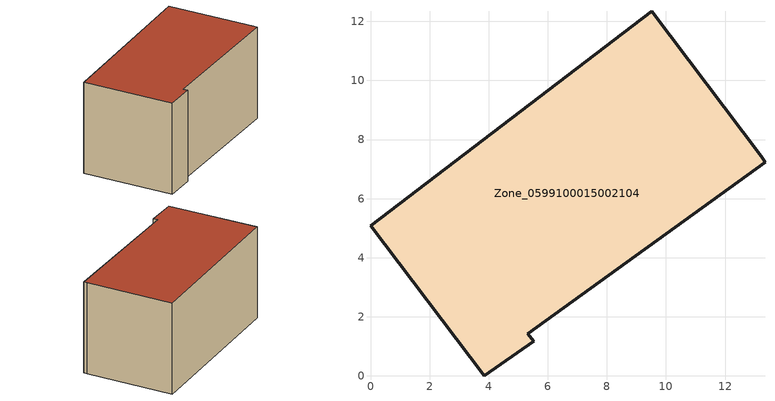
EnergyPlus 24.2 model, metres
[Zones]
Zone_0599100015002104
 floor ground (C_G): 0,5.09 9.52,12.35 13.22,7.44 13.35,7.23 5.33,1.42 5.53,1.18 3.86,0 z0.85
 wall outside (C_F): 3.86,0 5.53,1.18 5.33,1.42 13.35,7.23 13.22,7.44 9.52,12.35 0,5.09 3.86,0 z0.85:7.42
 roof outside (C_R): 9.52,12.35 0,5.09 3.86,0 5.53,1.18 5.33,1.42 13.35,7.23 13.22,7.44 z7.42
[BUILDING]
Pand.0599100015002104: North Axis=0; Terrain=City; Loads Convergence Tolerance Value=0.04; Temperature Convergence Tolerance Value=0.4; Solar Distribution=FullExterior; Maximum Number of Warmup Days=25; Minimum Number of Warmup Days=1
[Site:Location]
Rotterdam.The.Hague.AP_ZH_NLD Design_Conditions: Latitude=51.96; Longitude=4.45; Time Zone=1; Elevation=-4.5
[SITE:GROUNDTEMPERATURE:BUILDINGSURFACE]
18, 18, 18, 18, 18, 18, 18, 18, 18, 18, 18, 18
[MATERIAL] Thermal Absorptance=0.9; Solar Absorptance=0.7; Visible Absorptance=0.7
Name | Roughness | Thickness | Conductivity | Density | Specific Heat
G.TI.1975-1991 | MediumSmooth | 0.15 | 0.288461 | 540 | 1210
F.TI.1975-1991 | Rough | 0.3 | 0.230769 | 1920 | 840
R.TI.1975-1991 | MediumRough | 0.2 | 0.153846 | 1500 | 1000
[CONSTRUCTION]
C_G: G.TI.1975-1991
C_F: F.TI.1975-1991
C_R: R.TI.1975-1991
[ZONE]
Zone_0599100015002104: Type=1; Multiplier=1; Ceiling Height=Autocalculate; Volume=Autocalculate; Floor Area=autocalculate; Part of Total Floor Area=Yes
[ZONEINFILTRATION:DESIGNFLOWRATE]
Infil_Zone_0599100015002104: Zone or ZoneList or Space or SpaceList=Zone_0599100015002104; Schedule=AlwaysOn; Design Flow Rate Calculation Method=Flow/Area; Flow Rate per Floor Area=0.003; Constant Term Coefficient=1; Temperature Term Coefficient=0; Velocity Term Coefficient=0; Velocity Squared Term Coefficient=0
[HVACTEMPLATE:ZONE:IDEALLOADSAIRSYSTEM]
Zone_0599100015002104: Maximum Heating Supply Air Temperature=50; Minimum Cooling Supply Air Temperature=13; Maximum Heating Supply Air Humidity Ratio=0.0156; Minimum Cooling Supply Air Humidity Ratio=0.0077; Heating Limit=NoLimit; Cooling Limit=NoLimit; Dehumidification Control Type=ConstantSensibleHeatRatio; Cooling Sensible Heat Ratio=0.7; Dehumidification Setpoint=60; Humidification Control Type=None; Humidification Setpoint=30; Outdoor Air Method=None; Outdoor Air Flow Rate per Person=0.00944; Outdoor Air Flow Rate per Zone Floor Area=0; Outdoor Air Flow Rate per Zone=0; Demand Controlled Ventilation Type=None; Outdoor Air Economizer Type=NoEconomizer; Heat Recovery Type=None; Sensible Heat Recovery Effectiveness=0.7; Latent Heat Recovery Effectiveness=0.65
[ZONECONTROL:THERMOSTAT]
ThermostatControl_Zone_0599100015002104: Zone or ZoneList=Zone_0599100015002104; Control Type Schedule=DualSetpointControlType; Control 1=Thermostat_Zone_0599100015002104; Temperature Difference Between Cutout And Setpoint=0
[THERMOSTATSETPOINT:DUALSETPOINT]
Thermostat_Zone_0599100015002104: Heating Setpoint Temperature Schedule=HeatingSetpoint_Zone_0599100015002104; Cooling Setpoint Temperature Schedule=CoolingSetpoint_Zone_0599100015002104
[SCHEDULE:COMPACT]
HeatingSetpoint_Zone_0599100015002104: Through: 12/31, For: AllDays, Until: 24:00, 21
CoolingSetpoint_Zone_0599100015002104: Through: 12/31, For: AllDays, Until: 24:00, 24
DualSetpointControlType: Through: 12/31, For: AllDays, Until: 24:00, 4
AlwaysOn: Through: 12/31, For: AllDays, Until: 24:00, 1
